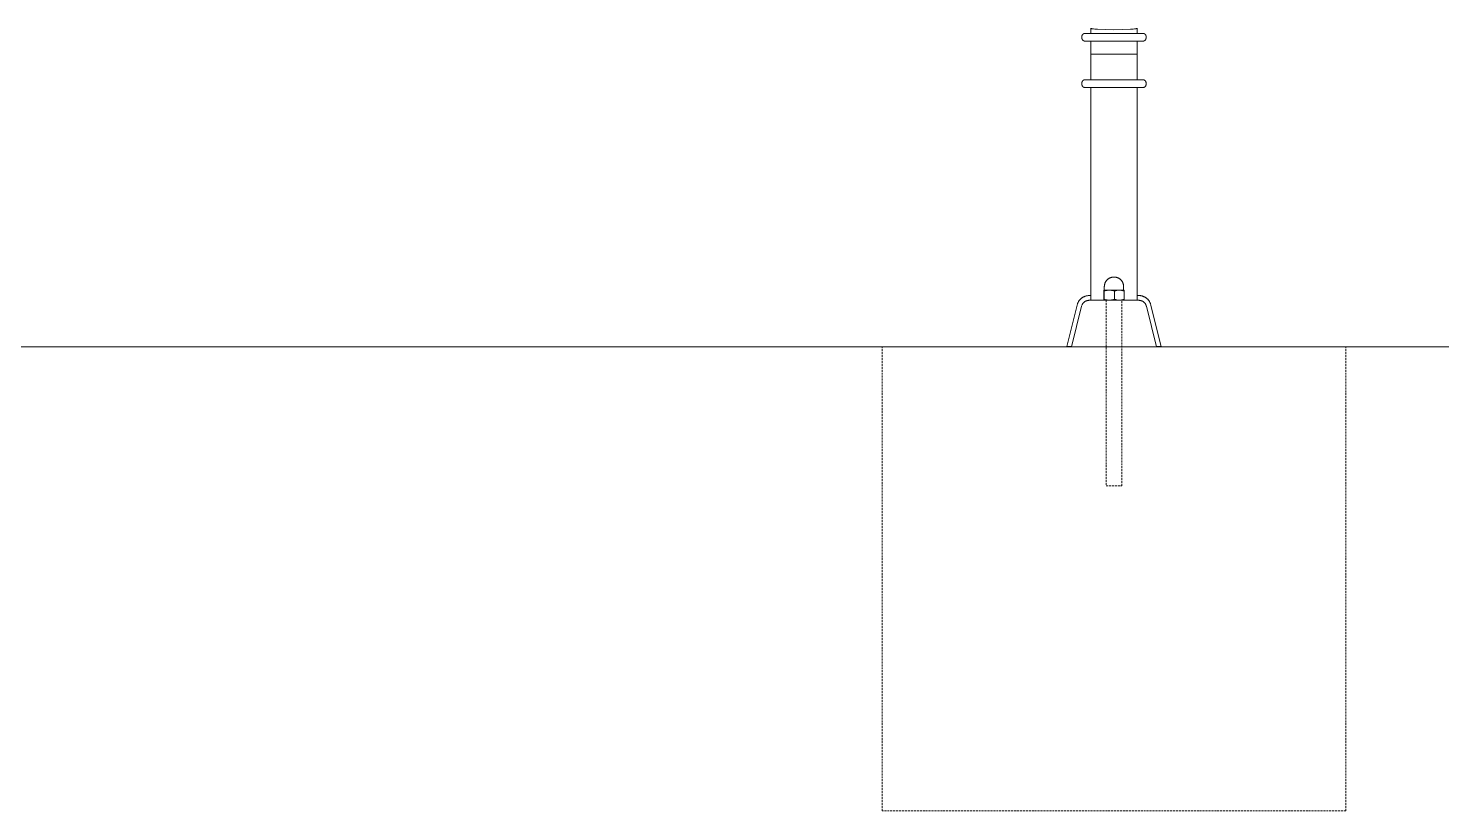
# Model space of a CAD drawing. Header units: millimetres. Extents: x -67 to 4862, y -244 to 3199.
# Drawn here: x 1556 to 2470, y 2011 to 2517 of the extents above; entities that cross this region are included whole.
import ezdxf

# ---------------------------------------------------------------- set-up
doc = ezdxf.new("R2010")
doc.units = ezdxf.units.MM
doc.linetypes.add('HIDDEN', pattern=[1.905, 1.27, -0.635])
doc.layers.add('ZANO_R', color=7, linetype='Continuous', lineweight=0)
doc.layers.add('ZANO_R_przerywana', color=7, linetype='HIDDEN', lineweight=0)

msp = doc.modelspace()

# ---------------------------------------------------------------- linework, layer by layer
at = {"layer": 'ZANO_R'}
for p, q in [((2238.82, 2513.3), (2238.88, 2513.31)), ((2238.88, 2513.31), (2238.95, 2513.32)), ((2238.95, 2513.32), (2239.02, 2513.33)), ((2239.02, 2513.33), (2239.09, 2513.33)), ((2239.09, 2513.33), (2239.16, 2513.33)), ((2239.16, 2513.33), (2276.64, 2513.33)), ((2242.9, 2516.62), (2242.9, 2516.63)), ((2242.9, 2516.63), (2242.9, 2516.63)), ((2242.9, 2516.63), (2242.9, 2516.63)), ((2242.9, 2516.63), (2242.9, 2516.63)), ((2242.9, 2516.63), (2242.9, 2516.63)), ((2242.9, 2516.63), (2242.9, 2516.63)), ((2242.9, 2516.61), (2242.9, 2516.62)), ((2242.9, 2516.62), (2242.9, 2516.62)), ((2242.9, 2516.62), (2242.9, 2516.62)), ((2242.9, 2516.62), (2242.9, 2516.62)), ((2242.9, 2516.62), (2242.9, 2516.62)), ((2242.9, 2516.62), (2242.9, 2516.62)), ((2242.9, 2516.62), (2242.9, 2516.62)), ((2242.9, 2514.77), (2242.9, 2516.62)), ((2242.9, 2516.6), (2242.9, 2516.61)), ((2242.9, 2516.61), (2242.9, 2516.61)), ((2242.9, 2516.61), (2242.9, 2516.61)), ((2242.9, 2516.61), (2242.9, 2516.61)), ((2242.9, 2516.61), (2242.9, 2516.61)), ((2242.9, 2516.61), (2242.9, 2516.61)), ((2242.9, 2516.61), (2242.9, 2516.61)), ((2242.91, 2516.6), (2242.9, 2516.6)), ((2242.9, 2516.6), (2242.9, 2516.6)), ((2242.9, 2513.33), (2242.9, 2514.77)), ((2242.91, 2516.59), (2242.91, 2516.6)), ((2242.91, 2516.6), (2242.91, 2516.6)), ((2242.91, 2516.6), (2242.91, 2516.6)), ((2242.92, 2516.59), (2242.91, 2516.59)), ((2242.91, 2516.59), (2242.91, 2516.59)), ((2242.91, 2516.59), (2242.91, 2516.59)), ((2242.92, 2516.58), (2242.92, 2516.59)), ((2242.93, 2516.58), (2242.92, 2516.58)), ((2242.92, 2516.58), (2242.92, 2516.58)), ((2242.93, 2516.57), (2242.93, 2516.58)), ((2242.94, 2516.57), (2242.93, 2516.57)), ((2242.93, 2516.57), (2242.93, 2516.57)), ((2242.94, 2516.56), (2242.94, 2516.57)), ((2242.95, 2516.56), (2242.94, 2516.56)), ((2242.94, 2516.56), (2242.94, 2516.56)), ((2242.95, 2516.55), (2242.95, 2516.56)), ((2242.96, 2516.55), (2242.95, 2516.55)), ((2242.97, 2516.54), (2242.96, 2516.55)), ((2242.98, 2516.54), (2242.97, 2516.54)), ((2242.99, 2516.53), (2242.98, 2516.54)), ((2243, 2516.53), (2242.99, 2516.53)), ((2243.01, 2516.52), (2243, 2516.53)), ((2243.02, 2516.51), (2243.01, 2516.52)), ((2243.03, 2516.51), (2243.02, 2516.51)), ((2243.06, 2516.5), (2243.03, 2516.51)), ((2243.09, 2516.49), (2243.06, 2516.5)), ((2243.12, 2516.48), (2243.09, 2516.49)), ((2243.15, 2516.47), (2243.12, 2516.48)), ((2243.18, 2516.46), (2243.15, 2516.47)), ((2243.27, 2516.43), (2243.18, 2516.46)), ((2243.36, 2516.41), (2243.27, 2516.43)), ((2243.45, 2516.39), (2243.36, 2516.41)), ((2243.54, 2516.37), (2243.45, 2516.39)), ((2243.78, 2516.32), (2243.54, 2516.37)), ((2244.03, 2516.28), (2243.78, 2516.32)), ((2244.72, 2516.19), (2244.03, 2516.28)), ((2245.41, 2516.11), (2244.72, 2516.19)), ((2247.28, 2515.96), (2245.41, 2516.11)), ((2252.59, 2515.74), (2247.28, 2515.96)), ((2257.9, 2515.67), (2252.59, 2515.74)), ((2263.2, 2515.74), (2257.9, 2515.67)), ((2268.51, 2515.96), (2263.2, 2515.74)), ((2270.38, 2516.11), (2268.51, 2515.96)), ((2271.07, 2516.19), (2270.38, 2516.11)), ((2271.76, 2516.28), (2271.07, 2516.19)), ((2272.01, 2516.32), (2271.76, 2516.28)), ((2272.25, 2516.37), (2272.01, 2516.32)), ((2272.34, 2516.39), (2272.25, 2516.37)), ((2272.43, 2516.41), (2272.34, 2516.39)), ((2272.52, 2516.43), (2272.43, 2516.41)), ((2272.61, 2516.46), (2272.52, 2516.43)), ((2272.64, 2516.47), (2272.61, 2516.46)), ((2272.67, 2516.48), (2272.64, 2516.47)), ((2272.7, 2516.49), (2272.67, 2516.48)), ((2272.73, 2516.5), (2272.7, 2516.49)), ((2272.76, 2516.51), (2272.73, 2516.5)), ((2272.77, 2516.51), (2272.76, 2516.51)), ((2272.78, 2516.52), (2272.77, 2516.51)), ((2272.79, 2516.53), (2272.78, 2516.52)), ((2272.8, 2516.53), (2272.79, 2516.53)), ((2272.81, 2516.54), (2272.8, 2516.53)), ((2272.82, 2516.54), (2272.81, 2516.54)), ((2272.83, 2516.55), (2272.82, 2516.54)), ((2272.84, 2516.55), (2272.83, 2516.55)), ((2272.85, 2516.56), (2272.84, 2516.55)), ((2272.86, 2516.57), (2272.85, 2516.56)), ((2272.85, 2516.56), (2272.85, 2516.56)), ((2272.85, 2516.56), (2272.85, 2516.56)), ((2272.87, 2516.58), (2272.86, 2516.57)), ((2272.86, 2516.57), (2272.86, 2516.57)), ((2272.86, 2516.57), (2272.86, 2516.57)), ((2272.88, 2516.59), (2272.87, 2516.59)), ((2272.87, 2516.59), (2272.87, 2516.58)), ((2272.87, 2516.58), (2272.87, 2516.58)), ((2272.87, 2516.58), (2272.87, 2516.58)), ((2272.89, 2516.6), (2272.88, 2516.6)), ((2272.88, 2516.6), (2272.88, 2516.6)), ((2272.88, 2516.6), (2272.88, 2516.59)), ((2272.88, 2516.59), (2272.88, 2516.59)), ((2272.88, 2516.59), (2272.88, 2516.59)), ((2272.9, 2516.62), (2272.89, 2516.62)), ((2272.89, 2516.62), (2272.89, 2516.62)), ((2272.89, 2516.62), (2272.89, 2516.62)), ((2272.89, 2516.62), (2272.89, 2516.62)), ((2272.89, 2516.62), (2272.89, 2516.62)), ((2272.89, 2516.62), (2272.89, 2516.62)), ((2272.89, 2516.62), (2272.89, 2516.61)), ((2272.89, 2516.61), (2272.89, 2516.61)), ((2272.89, 2516.61), (2272.89, 2516.61)), ((2272.89, 2516.61), (2272.89, 2516.61)), ((2272.89, 2516.61), (2272.89, 2516.61)), ((2272.89, 2516.61), (2272.89, 2516.61)), ((2272.89, 2516.61), (2272.89, 2516.61)), ((2272.89, 2516.61), (2272.89, 2516.6)), ((2272.89, 2516.6), (2272.89, 2516.6)), ((2272.89, 2516.6), (2272.89, 2516.6)), ((2272.9, 2516.63), (2272.9, 2516.63)), ((2272.9, 2516.63), (2272.9, 2516.63)), ((2272.9, 2516.63), (2272.9, 2516.63)), ((2272.9, 2516.63), (2272.9, 2516.63)), ((2272.9, 2516.63), (2272.9, 2516.63)), ((2272.9, 2516.63), (2272.9, 2516.62)), ((2272.9, 2514.77), (2272.9, 2516.62)), ((2272.9, 2513.33), (2272.9, 2514.77)), ((2276.7, 2513.33), (2276.64, 2513.33)), ((2276.77, 2513.33), (2276.7, 2513.33)), ((2276.84, 2513.32), (2276.77, 2513.33)), ((2276.91, 2513.31), (2276.84, 2513.32)), ((2276.98, 2513.3), (2276.91, 2513.31)), ((2237.16, 2511.47), (2237.17, 2511.54)), ((2237.16, 2511.4), (2237.16, 2511.47)), ((2237.16, 2511.33), (2237.16, 2511.4)), ((2237.16, 2510.33), (2237.16, 2511.33)), ((2237.16, 2510.33), (2237.16, 2510.26)), ((2237.16, 2510.26), (2237.16, 2510.2)), ((2237.16, 2510.2), (2237.17, 2510.13)), ((2237.17, 2511.6), (2237.19, 2511.67)), ((2237.17, 2511.54), (2237.17, 2511.6)), ((2237.17, 2510.13), (2237.17, 2510.06)), ((2237.17, 2510.06), (2237.19, 2509.99)), ((2237.19, 2511.67), (2237.2, 2511.74)), ((2237.19, 2509.99), (2237.2, 2509.92)), ((2237.2, 2511.74), (2237.21, 2511.81)), ((2237.2, 2509.92), (2237.21, 2509.86)), ((2237.21, 2511.81), (2237.23, 2511.87)), ((2237.21, 2509.86), (2237.23, 2509.79)), ((2237.23, 2511.87), (2237.25, 2511.94)), ((2237.23, 2509.79), (2237.25, 2509.73)), ((2237.25, 2511.94), (2237.27, 2512)), ((2237.25, 2509.73), (2237.27, 2509.66)), ((2237.27, 2512), (2237.3, 2512.07)), ((2237.27, 2509.66), (2237.3, 2509.6)), ((2237.3, 2512.07), (2237.32, 2512.13)), ((2237.3, 2509.6), (2237.32, 2509.54)), ((2237.32, 2512.13), (2237.35, 2512.19)), ((2237.32, 2509.54), (2237.35, 2509.47)), ((2237.35, 2512.19), (2237.38, 2512.25)), ((2237.35, 2509.47), (2237.38, 2509.41)), ((2237.38, 2512.25), (2237.41, 2512.31)), ((2237.38, 2509.41), (2237.41, 2509.35)), ((2237.41, 2512.31), (2237.45, 2512.37)), ((2237.41, 2509.35), (2237.45, 2509.29)), ((2237.45, 2512.37), (2237.48, 2512.43)), ((2237.45, 2509.29), (2237.48, 2509.23)), ((2237.48, 2512.43), (2237.52, 2512.49)), ((2237.48, 2509.23), (2237.52, 2509.18)), ((2237.52, 2512.49), (2237.56, 2512.54)), ((2237.52, 2509.18), (2237.56, 2509.12)), ((2237.56, 2512.54), (2237.6, 2512.59)), ((2237.56, 2509.12), (2237.6, 2509.07)), ((2237.6, 2512.59), (2237.65, 2512.65)), ((2237.6, 2509.07), (2237.65, 2509.02)), ((2237.65, 2512.65), (2237.69, 2512.7)), ((2237.65, 2509.02), (2237.69, 2508.97)), ((2237.69, 2512.7), (2237.74, 2512.75)), ((2237.69, 2508.97), (2237.74, 2508.92)), ((2237.74, 2512.75), (2237.79, 2512.79)), ((2237.74, 2508.92), (2237.79, 2508.87)), ((2237.79, 2512.79), (2237.84, 2512.84)), ((2237.79, 2508.87), (2237.84, 2508.82)), ((2237.84, 2512.84), (2237.89, 2512.88)), ((2237.84, 2508.82), (2237.89, 2508.78)), ((2237.89, 2512.88), (2237.95, 2512.93)), ((2237.89, 2508.78), (2237.95, 2508.74)), ((2237.95, 2512.93), (2238, 2512.97)), ((2237.95, 2508.74), (2238, 2508.7)), ((2238, 2512.97), (2238.06, 2513)), ((2238, 2508.7), (2238.06, 2508.66)), ((2238.06, 2513), (2238.12, 2513.04)), ((2238.06, 2508.66), (2238.12, 2508.62)), ((2238.12, 2513.04), (2238.18, 2513.08)), ((2238.12, 2508.62), (2238.18, 2508.59)), ((2238.18, 2513.08), (2238.24, 2513.11)), ((2238.18, 2508.59), (2238.24, 2508.56)), ((2238.24, 2513.11), (2238.3, 2513.14)), ((2238.24, 2508.56), (2238.3, 2508.53)), ((2238.3, 2513.14), (2238.36, 2513.17)), ((2238.3, 2508.53), (2238.36, 2508.5)), ((2238.36, 2513.17), (2238.42, 2513.19)), ((2238.36, 2508.5), (2238.42, 2508.47)), ((2238.42, 2513.19), (2238.49, 2513.22)), ((2238.42, 2508.47), (2238.49, 2508.45)), ((2238.49, 2513.22), (2238.55, 2513.24)), ((2238.49, 2508.45), (2238.55, 2508.43)), ((2238.55, 2513.24), (2238.62, 2513.26)), ((2238.55, 2508.43), (2238.62, 2508.41)), ((2238.62, 2513.26), (2238.68, 2513.27)), ((2238.62, 2508.41), (2238.68, 2508.39)), ((2238.68, 2513.27), (2238.75, 2513.29)), ((2238.68, 2508.39), (2238.75, 2508.37)), ((2238.75, 2513.29), (2238.82, 2513.3)), ((2238.75, 2508.37), (2238.82, 2508.36)), ((2238.82, 2508.36), (2238.88, 2508.35)), ((2238.88, 2508.35), (2238.95, 2508.34)), ((2238.95, 2508.34), (2239.02, 2508.34)), ((2239.02, 2508.34), (2239.09, 2508.33)), ((2239.09, 2508.33), (2239.16, 2508.33)), ((2239.16, 2508.33), (2276.64, 2508.33)), ((2242.9, 2499.82), (2242.9, 2508.33)), ((2272.9, 2499.82), (2272.9, 2508.33)), ((2276.7, 2508.33), (2276.64, 2508.33)), ((2276.77, 2508.34), (2276.7, 2508.33)), ((2276.84, 2508.34), (2276.77, 2508.34)), ((2276.91, 2508.35), (2276.84, 2508.34)), ((2276.98, 2508.36), (2276.91, 2508.35)), ((2277.04, 2513.29), (2276.98, 2513.3)), ((2277.04, 2508.37), (2276.98, 2508.36)), ((2277.11, 2513.27), (2277.04, 2513.29)), ((2277.11, 2508.39), (2277.04, 2508.37)), ((2277.17, 2513.26), (2277.11, 2513.27)), ((2277.17, 2508.41), (2277.11, 2508.39)), ((2277.24, 2513.24), (2277.17, 2513.26)), ((2277.24, 2508.43), (2277.17, 2508.41)), ((2277.31, 2513.22), (2277.24, 2513.24)), ((2277.31, 2508.45), (2277.24, 2508.43)), ((2277.37, 2513.19), (2277.31, 2513.22)), ((2277.37, 2508.47), (2277.31, 2508.45)), ((2277.43, 2513.17), (2277.37, 2513.19)), ((2277.43, 2508.5), (2277.37, 2508.47)), ((2277.49, 2513.14), (2277.43, 2513.17)), ((2277.49, 2508.53), (2277.43, 2508.5)), ((2277.56, 2513.11), (2277.49, 2513.14)), ((2277.56, 2508.56), (2277.49, 2508.53)), ((2277.62, 2513.08), (2277.56, 2513.11)), ((2277.62, 2508.59), (2277.56, 2508.56)), ((2277.67, 2513.04), (2277.62, 2513.08)), ((2277.67, 2508.62), (2277.62, 2508.59)), ((2277.73, 2513), (2277.67, 2513.04)), ((2277.73, 2508.66), (2277.67, 2508.62)), ((2277.79, 2512.97), (2277.73, 2513)), ((2277.79, 2508.7), (2277.73, 2508.66)), ((2277.84, 2512.93), (2277.79, 2512.97)), ((2277.84, 2508.74), (2277.79, 2508.7)), ((2277.9, 2512.88), (2277.84, 2512.93)), ((2277.9, 2508.78), (2277.84, 2508.74)), ((2277.95, 2512.84), (2277.9, 2512.88)), ((2277.95, 2508.82), (2277.9, 2508.78)), ((2278, 2512.79), (2277.95, 2512.84)), ((2278, 2508.87), (2277.95, 2508.82)), ((2278.05, 2512.75), (2278, 2512.79)), ((2278.05, 2508.92), (2278, 2508.87)), ((2278.1, 2512.7), (2278.05, 2512.75)), ((2278.1, 2508.97), (2278.05, 2508.92)), ((2278.14, 2512.65), (2278.1, 2512.7)), ((2278.14, 2509.02), (2278.1, 2508.97)), ((2278.19, 2512.59), (2278.14, 2512.65)), ((2278.19, 2509.07), (2278.14, 2509.02)), ((2278.23, 2512.54), (2278.19, 2512.59)), ((2278.23, 2509.12), (2278.19, 2509.07)), ((2278.27, 2512.49), (2278.23, 2512.54)), ((2278.27, 2509.18), (2278.23, 2509.12)), ((2278.31, 2512.43), (2278.27, 2512.49)), ((2278.31, 2509.23), (2278.27, 2509.18)), ((2278.34, 2512.37), (2278.31, 2512.43)), ((2278.34, 2509.29), (2278.31, 2509.23)), ((2278.38, 2512.31), (2278.34, 2512.37)), ((2278.38, 2509.35), (2278.34, 2509.29)), ((2278.41, 2512.25), (2278.38, 2512.31)), ((2278.41, 2509.41), (2278.38, 2509.35)), ((2278.44, 2512.19), (2278.41, 2512.25)), ((2278.44, 2509.47), (2278.41, 2509.41)), ((2278.47, 2512.13), (2278.44, 2512.19)), ((2278.47, 2509.54), (2278.44, 2509.47)), ((2278.5, 2512.07), (2278.47, 2512.13)), ((2278.5, 2509.6), (2278.47, 2509.54)), ((2278.52, 2512), (2278.5, 2512.07)), ((2278.52, 2509.66), (2278.5, 2509.6)), ((2278.54, 2511.94), (2278.52, 2512)), ((2278.54, 2509.73), (2278.52, 2509.66)), ((2278.56, 2511.87), (2278.54, 2511.94)), ((2278.56, 2509.79), (2278.54, 2509.73)), ((2278.58, 2511.81), (2278.56, 2511.87)), ((2278.58, 2509.86), (2278.56, 2509.79)), ((2278.59, 2511.74), (2278.58, 2511.81)), ((2278.59, 2509.92), (2278.58, 2509.86)), ((2278.61, 2511.67), (2278.59, 2511.74)), ((2278.61, 2509.99), (2278.59, 2509.92)), ((2278.62, 2511.6), (2278.61, 2511.67)), ((2278.62, 2510.06), (2278.61, 2509.99)), ((2278.62, 2511.54), (2278.62, 2511.6)), ((2278.63, 2511.47), (2278.62, 2511.54)), ((2278.63, 2510.2), (2278.62, 2510.13)), ((2278.62, 2510.13), (2278.62, 2510.06)), ((2278.63, 2511.4), (2278.63, 2511.47)), ((2278.64, 2511.33), (2278.63, 2511.4)), ((2278.64, 2510.33), (2278.63, 2510.26)), ((2278.63, 2510.26), (2278.63, 2510.2)), ((2278.64, 2510.33), (2278.64, 2511.33)), ((2242.9, 2499.82), (2272.9, 2499.82)), ((2242.9, 2499.82), (2242.9, 2499.55)), ((2242.9, 2495.32), (2242.9, 2499.55)), ((2242.9, 2495.32), (2242.9, 2483.33)), ((2272.9, 2499.82), (2272.9, 2499.55)), ((2272.9, 2495.32), (2272.9, 2499.55)), ((2272.9, 2495.32), (2272.9, 2483.33)), ((2237.16, 2481.47), (2237.17, 2481.54)), ((2237.16, 2481.4), (2237.16, 2481.47)), ((2237.16, 2481.33), (2237.16, 2481.4)), ((2237.16, 2480.33), (2237.16, 2481.33)), ((2237.16, 2480.33), (2237.16, 2480.26)), ((2237.16, 2480.26), (2237.16, 2480.2)), ((2237.16, 2480.2), (2237.17, 2480.13)), ((2237.17, 2481.6), (2237.19, 2481.67)), ((2237.17, 2481.54), (2237.17, 2481.6)), ((2237.17, 2480.13), (2237.17, 2480.06)), ((2237.17, 2480.06), (2237.19, 2479.99)), ((2237.19, 2481.67), (2237.2, 2481.74)), ((2237.19, 2479.99), (2237.2, 2479.92)), ((2237.2, 2481.74), (2237.21, 2481.81)), ((2237.2, 2479.92), (2237.21, 2479.86)), ((2237.21, 2481.81), (2237.23, 2481.87)), ((2237.21, 2479.86), (2237.23, 2479.79)), ((2237.23, 2481.87), (2237.25, 2481.94)), ((2237.23, 2479.79), (2237.25, 2479.73)), ((2237.25, 2481.94), (2237.27, 2482)), ((2237.25, 2479.73), (2237.27, 2479.66)), ((2237.27, 2482), (2237.3, 2482.07)), ((2237.27, 2479.66), (2237.3, 2479.6)), ((2237.3, 2482.07), (2237.32, 2482.13)), ((2237.3, 2479.6), (2237.32, 2479.54)), ((2237.32, 2482.13), (2237.35, 2482.19)), ((2237.32, 2479.54), (2237.35, 2479.47)), ((2237.35, 2482.19), (2237.38, 2482.25)), ((2237.35, 2479.47), (2237.38, 2479.41)), ((2237.38, 2482.25), (2237.41, 2482.31)), ((2237.38, 2479.41), (2237.41, 2479.35)), ((2237.41, 2482.31), (2237.45, 2482.37)), ((2237.41, 2479.35), (2237.45, 2479.29)), ((2237.45, 2482.37), (2237.48, 2482.43)), ((2237.45, 2479.29), (2237.48, 2479.23)), ((2237.48, 2482.43), (2237.52, 2482.49)), ((2237.48, 2479.23), (2237.52, 2479.18)), ((2237.52, 2482.49), (2237.56, 2482.54)), ((2237.52, 2479.18), (2237.56, 2479.12)), ((2237.56, 2482.54), (2237.6, 2482.59)), ((2237.56, 2479.12), (2237.6, 2479.07)), ((2237.6, 2482.59), (2237.65, 2482.65)), ((2237.6, 2479.07), (2237.65, 2479.02)), ((2237.65, 2482.65), (2237.69, 2482.7)), ((2237.65, 2479.02), (2237.69, 2478.97)), ((2237.69, 2482.7), (2237.74, 2482.75)), ((2237.69, 2478.97), (2237.74, 2478.92)), ((2237.74, 2482.75), (2237.79, 2482.79)), ((2237.74, 2478.92), (2237.79, 2478.87)), ((2237.79, 2482.79), (2237.84, 2482.84)), ((2237.79, 2478.87), (2237.84, 2478.82)), ((2237.84, 2482.84), (2237.89, 2482.88)), ((2237.84, 2478.82), (2237.89, 2478.78)), ((2237.89, 2482.88), (2237.95, 2482.93)), ((2237.89, 2478.78), (2237.95, 2478.74)), ((2237.95, 2482.93), (2238, 2482.97)), ((2237.95, 2478.74), (2238, 2478.7)), ((2238, 2482.97), (2238.06, 2483)), ((2238, 2478.7), (2238.06, 2478.66)), ((2238.06, 2483), (2238.12, 2483.04)), ((2238.06, 2478.66), (2238.12, 2478.62)), ((2238.12, 2483.04), (2238.18, 2483.08)), ((2238.12, 2478.62), (2238.18, 2478.59)), ((2238.18, 2483.08), (2238.24, 2483.11)), ((2238.18, 2478.59), (2238.24, 2478.56)), ((2238.24, 2483.11), (2238.3, 2483.14)), ((2238.24, 2478.56), (2238.3, 2478.53)), ((2238.3, 2483.14), (2238.36, 2483.17)), ((2238.3, 2478.53), (2238.36, 2478.5)), ((2238.36, 2483.17), (2238.42, 2483.19)), ((2238.36, 2478.5), (2238.42, 2478.47)), ((2238.42, 2483.19), (2238.49, 2483.22)), ((2238.42, 2478.47), (2238.49, 2478.45)), ((2238.49, 2483.22), (2238.55, 2483.24)), ((2238.49, 2478.45), (2238.55, 2478.43)), ((2238.55, 2483.24), (2238.62, 2483.26)), ((2238.55, 2478.43), (2238.62, 2478.41)), ((2238.62, 2483.26), (2238.68, 2483.27)), ((2238.62, 2478.41), (2238.68, 2478.39)), ((2238.68, 2483.27), (2238.75, 2483.29)), ((2238.68, 2478.39), (2238.75, 2478.37)), ((2238.75, 2483.29), (2238.82, 2483.3)), ((2238.75, 2478.37), (2238.82, 2478.36)), ((2238.82, 2483.3), (2238.88, 2483.31)), ((2238.82, 2478.36), (2238.88, 2478.35)), ((2238.88, 2483.31), (2238.95, 2483.32)), ((2238.88, 2478.35), (2238.95, 2478.34)), ((2238.95, 2483.32), (2239.02, 2483.33)), ((2238.95, 2478.34), (2239.02, 2478.34)), ((2239.02, 2483.33), (2239.09, 2483.33)), ((2239.02, 2478.34), (2239.09, 2478.33)), ((2239.09, 2483.33), (2239.16, 2483.33)), ((2239.09, 2478.33), (2239.16, 2478.33)), ((2239.16, 2483.33), (2276.64, 2483.33)), ((2239.16, 2478.33), (2276.64, 2478.33)), ((2242.9, 2478.33), (2242.9, 2340.74)), ((2272.9, 2478.33), (2272.9, 2340.74)), ((2276.7, 2483.33), (2276.64, 2483.33)), ((2276.7, 2478.33), (2276.64, 2478.33)), ((2276.77, 2483.33), (2276.7, 2483.33)), ((2276.77, 2478.34), (2276.7, 2478.33)), ((2276.84, 2483.32), (2276.77, 2483.33)), ((2276.84, 2478.34), (2276.77, 2478.34)), ((2276.91, 2483.31), (2276.84, 2483.32)), ((2276.91, 2478.35), (2276.84, 2478.34)), ((2276.98, 2483.3), (2276.91, 2483.31)), ((2276.98, 2478.36), (2276.91, 2478.35)), ((2277.04, 2483.29), (2276.98, 2483.3)), ((2277.04, 2478.37), (2276.98, 2478.36)), ((2277.11, 2483.27), (2277.04, 2483.29)), ((2277.11, 2478.39), (2277.04, 2478.37)), ((2277.17, 2483.26), (2277.11, 2483.27)), ((2277.17, 2478.41), (2277.11, 2478.39)), ((2277.24, 2483.24), (2277.17, 2483.26)), ((2277.24, 2478.43), (2277.17, 2478.41)), ((2277.31, 2483.22), (2277.24, 2483.24)), ((2277.31, 2478.45), (2277.24, 2478.43)), ((2277.37, 2483.19), (2277.31, 2483.22)), ((2277.37, 2478.47), (2277.31, 2478.45)), ((2277.43, 2483.17), (2277.37, 2483.19)), ((2277.43, 2478.5), (2277.37, 2478.47)), ((2277.49, 2483.14), (2277.43, 2483.17)), ((2277.49, 2478.53), (2277.43, 2478.5)), ((2277.56, 2483.11), (2277.49, 2483.14)), ((2277.56, 2478.56), (2277.49, 2478.53)), ((2277.62, 2483.08), (2277.56, 2483.11)), ((2277.62, 2478.59), (2277.56, 2478.56)), ((2277.67, 2483.04), (2277.62, 2483.08)), ((2277.67, 2478.62), (2277.62, 2478.59)), ((2277.73, 2483), (2277.67, 2483.04)), ((2277.73, 2478.66), (2277.67, 2478.62)), ((2277.79, 2482.97), (2277.73, 2483)), ((2277.79, 2478.7), (2277.73, 2478.66)), ((2277.84, 2482.93), (2277.79, 2482.97)), ((2277.84, 2478.74), (2277.79, 2478.7)), ((2277.9, 2482.88), (2277.84, 2482.93)), ((2277.9, 2478.78), (2277.84, 2478.74)), ((2277.95, 2482.84), (2277.9, 2482.88)), ((2277.95, 2478.82), (2277.9, 2478.78)), ((2278, 2482.79), (2277.95, 2482.84)), ((2278, 2478.87), (2277.95, 2478.82)), ((2278.05, 2482.75), (2278, 2482.79)), ((2278.05, 2478.92), (2278, 2478.87)), ((2278.1, 2482.7), (2278.05, 2482.75)), ((2278.1, 2478.97), (2278.05, 2478.92)), ((2278.14, 2482.65), (2278.1, 2482.7)), ((2278.14, 2479.02), (2278.1, 2478.97)), ((2278.19, 2482.59), (2278.14, 2482.65)), ((2278.19, 2479.07), (2278.14, 2479.02)), ((2278.23, 2482.54), (2278.19, 2482.59)), ((2278.23, 2479.12), (2278.19, 2479.07)), ((2278.27, 2482.49), (2278.23, 2482.54)), ((2278.27, 2479.18), (2278.23, 2479.12)), ((2278.31, 2482.43), (2278.27, 2482.49)), ((2278.31, 2479.23), (2278.27, 2479.18)), ((2278.34, 2482.37), (2278.31, 2482.43)), ((2278.34, 2479.29), (2278.31, 2479.23)), ((2278.38, 2482.31), (2278.34, 2482.37)), ((2278.38, 2479.35), (2278.34, 2479.29)), ((2278.41, 2482.25), (2278.38, 2482.31)), ((2278.41, 2479.41), (2278.38, 2479.35)), ((2278.44, 2482.19), (2278.41, 2482.25)), ((2278.44, 2479.47), (2278.41, 2479.41)), ((2278.47, 2482.13), (2278.44, 2482.19)), ((2278.47, 2479.54), (2278.44, 2479.47)), ((2278.5, 2482.07), (2278.47, 2482.13)), ((2278.5, 2479.6), (2278.47, 2479.54)), ((2278.52, 2482), (2278.5, 2482.07)), ((2278.52, 2479.66), (2278.5, 2479.6)), ((2278.54, 2481.94), (2278.52, 2482)), ((2278.54, 2479.73), (2278.52, 2479.66)), ((2278.56, 2481.87), (2278.54, 2481.94)), ((2278.56, 2479.79), (2278.54, 2479.73)), ((2278.58, 2481.81), (2278.56, 2481.87)), ((2278.58, 2479.86), (2278.56, 2479.79)), ((2278.59, 2481.74), (2278.58, 2481.81)), ((2278.59, 2479.92), (2278.58, 2479.86)), ((2278.61, 2481.67), (2278.59, 2481.74)), ((2278.61, 2479.99), (2278.59, 2479.92)), ((2278.62, 2481.6), (2278.61, 2481.67)), ((2278.62, 2480.06), (2278.61, 2479.99)), ((2278.62, 2481.54), (2278.62, 2481.6)), ((2278.63, 2481.47), (2278.62, 2481.54)), ((2278.63, 2480.2), (2278.62, 2480.13)), ((2278.62, 2480.13), (2278.62, 2480.06)), ((2278.63, 2481.4), (2278.63, 2481.47)), ((2278.64, 2481.33), (2278.63, 2481.4)), ((2278.64, 2480.33), (2278.63, 2480.26)), ((2278.63, 2480.26), (2278.63, 2480.2)), ((2278.64, 2480.33), (2278.64, 2481.33)), ((2251.66, 2349.99), (2251.65, 2349.77)), ((2251.65, 2349.77), (2251.65, 2349.56)), ((2251.65, 2349.56), (2251.65, 2347.43)), ((2251.68, 2350.2), (2251.66, 2349.99)), ((2251.7, 2350.41), (2251.68, 2350.2)), ((2251.74, 2350.62), (2251.7, 2350.41)), ((2251.78, 2350.83), (2251.74, 2350.62)), ((2251.82, 2351.04), (2251.78, 2350.83)), ((2251.88, 2351.25), (2251.82, 2351.04)), ((2251.94, 2351.45), (2251.88, 2351.25)), ((2252.01, 2351.65), (2251.94, 2351.45)), ((2252.08, 2351.85), (2252.01, 2351.65)), ((2252.16, 2352.05), (2252.08, 2351.85)), ((2252.25, 2352.25), (2252.16, 2352.05)), ((2252.35, 2352.44), (2252.25, 2352.25)), ((2252.45, 2352.62), (2252.35, 2352.44)), ((2252.56, 2352.81), (2252.45, 2352.62)), ((2252.67, 2352.99), (2252.56, 2352.81)), ((2252.79, 2353.17), (2252.67, 2352.99)), ((2252.92, 2353.34), (2252.79, 2353.17)), ((2253.05, 2353.51), (2252.92, 2353.34)), ((2253.19, 2353.67), (2253.05, 2353.51)), ((2253.33, 2353.83), (2253.19, 2353.67)), ((2253.48, 2353.98), (2253.33, 2353.83)), ((2253.63, 2354.13), (2253.48, 2353.98)), ((2253.79, 2354.27), (2253.63, 2354.13)), ((2253.95, 2354.41), (2253.79, 2354.27)), ((2254.12, 2354.54), (2253.95, 2354.41)), ((2254.29, 2354.67), (2254.12, 2354.54)), ((2254.47, 2354.79), (2254.29, 2354.67)), ((2254.65, 2354.9), (2254.47, 2354.79)), ((2254.83, 2355.01), (2254.65, 2354.9)), ((2255.02, 2355.11), (2254.83, 2355.01)), ((2255.21, 2355.21), (2255.02, 2355.11)), ((2255.41, 2355.29), (2255.21, 2355.21)), ((2255.6, 2355.38), (2255.41, 2355.29)), ((2255.8, 2355.45), (2255.6, 2355.38)), ((2256.01, 2355.52), (2255.8, 2355.45)), ((2256.21, 2355.58), (2256.01, 2355.52)), ((2256.42, 2355.63), (2256.21, 2355.58)), ((2256.62, 2355.68), (2256.42, 2355.63)), ((2256.83, 2355.72), (2256.62, 2355.68)), ((2257.04, 2355.75), (2256.83, 2355.72)), ((2257.26, 2355.78), (2257.04, 2355.75)), ((2257.47, 2355.8), (2257.26, 2355.78)), ((2257.68, 2355.81), (2257.47, 2355.8)), ((2257.9, 2355.81), (2257.68, 2355.81)), ((2258.11, 2355.81), (2257.9, 2355.81)), ((2258.32, 2355.8), (2258.11, 2355.81)), ((2258.53, 2355.78), (2258.32, 2355.8)), ((2258.75, 2355.75), (2258.53, 2355.78)), ((2258.96, 2355.72), (2258.75, 2355.75)), ((2259.17, 2355.68), (2258.96, 2355.72)), ((2259.38, 2355.63), (2259.17, 2355.68)), ((2259.58, 2355.58), (2259.38, 2355.63)), ((2259.79, 2355.52), (2259.58, 2355.58)), ((2259.99, 2355.45), (2259.79, 2355.52)), ((2260.19, 2355.38), (2259.99, 2355.45)), ((2260.39, 2355.29), (2260.19, 2355.38)), ((2260.58, 2355.21), (2260.39, 2355.29)), ((2260.77, 2355.11), (2260.58, 2355.21)), ((2260.96, 2355.01), (2260.77, 2355.11)), ((2261.14, 2354.9), (2260.96, 2355.01)), ((2261.32, 2354.79), (2261.14, 2354.9)), ((2261.5, 2354.67), (2261.32, 2354.79)), ((2261.67, 2354.54), (2261.5, 2354.67)), ((2261.84, 2354.41), (2261.67, 2354.54)), ((2262, 2354.27), (2261.84, 2354.41)), ((2262.16, 2354.13), (2262, 2354.27)), ((2262.32, 2353.98), (2262.16, 2354.13)), ((2262.46, 2353.83), (2262.32, 2353.98)), ((2262.61, 2353.67), (2262.46, 2353.83)), ((2262.74, 2353.51), (2262.61, 2353.67)), ((2262.88, 2353.34), (2262.74, 2353.51)), ((2263, 2353.17), (2262.88, 2353.34)), ((2263.12, 2352.99), (2263, 2353.17)), ((2263.24, 2352.81), (2263.12, 2352.99)), ((2263.34, 2352.62), (2263.24, 2352.81)), ((2263.45, 2352.44), (2263.34, 2352.62)), ((2263.54, 2352.25), (2263.45, 2352.44)), ((2263.63, 2352.05), (2263.54, 2352.25)), ((2263.71, 2351.85), (2263.63, 2352.05)), ((2263.78, 2351.65), (2263.71, 2351.85)), ((2263.85, 2351.45), (2263.78, 2351.65)), ((2263.91, 2351.25), (2263.85, 2351.45)), ((2263.97, 2351.04), (2263.91, 2351.25)), ((2264.02, 2350.83), (2263.97, 2351.04)), ((2264.05, 2350.62), (2264.02, 2350.83)), ((2264.09, 2350.41), (2264.05, 2350.62)), ((2264.11, 2350.2), (2264.09, 2350.41)), ((2264.13, 2349.99), (2264.11, 2350.2)), ((2264.14, 2349.77), (2264.13, 2349.99)), ((2264.15, 2349.56), (2264.14, 2349.77)), ((2264.15, 2347.43), (2264.15, 2349.56)), ((2234.97, 2339.89), (2234.84, 2339.66)), ((2235.11, 2340.12), (2234.97, 2339.89)), ((2235.26, 2340.35), (2235.11, 2340.12)), ((2235.41, 2340.57), (2235.26, 2340.35)), ((2235.58, 2340.79), (2235.41, 2340.57)), ((2235.75, 2341), (2235.58, 2340.79)), ((2235.93, 2341.2), (2235.75, 2341)), ((2236.11, 2341.4), (2235.93, 2341.2)), ((2236.3, 2341.59), (2236.11, 2341.4)), ((2236.5, 2341.77), (2236.3, 2341.59)), ((2236.7, 2341.95), (2236.5, 2341.77)), ((2236.91, 2342.12), (2236.7, 2341.95)), ((2237.13, 2342.28), (2236.91, 2342.12)), ((2237.35, 2342.44), (2237.13, 2342.28)), ((2237.58, 2342.59), (2237.35, 2342.44)), ((2237.81, 2342.73), (2237.58, 2342.59)), ((2238.04, 2342.86), (2237.81, 2342.73)), ((2238.28, 2342.99), (2238.04, 2342.86)), ((2238.53, 2343.1), (2238.28, 2342.99)), ((2238.78, 2343.21), (2238.53, 2343.1)), ((2238.78, 2339.72), (2238.64, 2339.62)), ((2239.03, 2343.31), (2238.78, 2343.21)), ((2238.92, 2339.82), (2238.78, 2339.72)), ((2239.06, 2339.92), (2238.92, 2339.82)), ((2239.28, 2343.4), (2239.03, 2343.31)), ((2239.2, 2340.01), (2239.06, 2339.92)), ((2239.35, 2340.1), (2239.2, 2340.01)), ((2239.54, 2343.48), (2239.28, 2343.4)), ((2239.5, 2340.18), (2239.35, 2340.1)), ((2239.65, 2340.25), (2239.5, 2340.18)), ((2239.8, 2343.55), (2239.54, 2343.48)), ((2239.81, 2340.32), (2239.65, 2340.25)), ((2240.06, 2343.62), (2239.8, 2343.55)), ((2239.97, 2340.39), (2239.81, 2340.32)), ((2240.13, 2340.45), (2239.97, 2340.39)), ((2240.33, 2343.67), (2240.06, 2343.62)), ((2240.29, 2340.5), (2240.13, 2340.45)), ((2240.45, 2340.55), (2240.29, 2340.5)), ((2240.6, 2343.72), (2240.33, 2343.67)), ((2240.62, 2340.6), (2240.45, 2340.55)), ((2240.86, 2343.75), (2240.6, 2343.72)), ((2240.78, 2340.63), (2240.62, 2340.6)), ((2240.95, 2340.67), (2240.78, 2340.63)), ((2241.13, 2343.78), (2240.86, 2343.75)), ((2241.12, 2340.69), (2240.95, 2340.67)), ((2241.29, 2340.71), (2241.12, 2340.69)), ((2241.4, 2343.8), (2241.13, 2343.78)), ((2241.46, 2340.73), (2241.29, 2340.71)), ((2241.67, 2343.81), (2241.4, 2343.8)), ((2241.63, 2340.74), (2241.46, 2340.73)), ((2241.8, 2340.74), (2241.63, 2340.74)), ((2242.9, 2343.81), (2241.67, 2343.81)), ((2273.99, 2340.74), (2241.8, 2340.74)), ((2251.4, 2340.81), (2250.9, 2340.81)), ((2251.25, 2346.73), (2251.4, 2347.31)), ((2251.25, 2341.39), (2251.25, 2346.73)), ((2251.4, 2340.81), (2251.25, 2341.39)), ((2251.4, 2347.31), (2251.55, 2346.73)), ((2251.55, 2341.39), (2251.4, 2340.81)), ((2254.78, 2347.31), (2251.41, 2347.31)), ((2254.72, 2340.81), (2251.41, 2340.81)), ((2251.55, 2347.31), (2251.54, 2347.31)), ((2251.54, 2347.31), (2251.54, 2347.31)), ((2251.56, 2347.32), (2251.55, 2347.31)), ((2251.55, 2347.31), (2251.55, 2347.31)), ((2251.55, 2346.73), (2251.87, 2346.84)), ((2251.55, 2341.39), (2251.55, 2346.73)), ((2251.87, 2341.29), (2251.55, 2341.39)), ((2251.57, 2347.32), (2251.56, 2347.32)), ((2251.56, 2347.32), (2251.56, 2347.32)), ((2251.56, 2347.32), (2251.56, 2347.32)), ((2251.58, 2347.32), (2251.57, 2347.32)), ((2251.57, 2347.32), (2251.57, 2347.32)), ((2251.57, 2347.32), (2251.57, 2347.32)), ((2251.59, 2347.33), (2251.58, 2347.33)), ((2251.58, 2347.33), (2251.58, 2347.32)), ((2251.6, 2347.33), (2251.59, 2347.33)), ((2251.59, 2347.33), (2251.59, 2347.33)), ((2251.59, 2347.33), (2251.59, 2347.33)), ((2251.61, 2347.34), (2251.6, 2347.34)), ((2251.6, 2347.34), (2251.6, 2347.34)), ((2251.6, 2347.34), (2251.6, 2347.33)), ((2251.62, 2347.35), (2251.61, 2347.35)), ((2251.61, 2347.35), (2251.61, 2347.35)), ((2251.61, 2347.35), (2251.61, 2347.34)), ((2251.61, 2347.34), (2251.61, 2347.34)), ((2251.63, 2347.37), (2251.62, 2347.36)), ((2251.62, 2347.36), (2251.62, 2347.36)), ((2251.62, 2347.36), (2251.62, 2347.36)), ((2251.62, 2347.36), (2251.62, 2347.35)), ((2251.64, 2347.38), (2251.63, 2347.38)), ((2251.63, 2347.38), (2251.63, 2347.38)), ((2251.63, 2347.38), (2251.63, 2347.37)), ((2251.63, 2347.37), (2251.63, 2347.37)), ((2251.63, 2347.37), (2251.63, 2347.37)), ((2251.65, 2347.42), (2251.64, 2347.41)), ((2251.64, 2347.41), (2251.64, 2347.41)), ((2251.64, 2347.41), (2251.64, 2347.41)), ((2251.64, 2347.41), (2251.64, 2347.4)), ((2251.64, 2347.4), (2251.64, 2347.4)), ((2251.64, 2347.4), (2251.64, 2347.39)), ((2251.64, 2347.39), (2251.64, 2347.39)), ((2251.64, 2347.39), (2251.64, 2347.39)), ((2251.64, 2347.39), (2251.64, 2347.38)), ((2251.65, 2347.43), (2251.65, 2347.43)), ((2251.65, 2347.43), (2251.65, 2347.42)), ((2251.65, 2347.42), (2251.65, 2347.42)), ((2251.87, 2346.84), (2252.2, 2346.93)), ((2252.2, 2341.19), (2251.87, 2341.29)), ((2252.2, 2346.93), (2252.53, 2347.02)), ((2252.53, 2341.11), (2252.2, 2341.19)), ((2252.53, 2347.02), (2252.86, 2347.09)), ((2252.86, 2341.03), (2252.53, 2341.11)), ((2252.86, 2347.09), (2253.19, 2347.15)), ((2253.19, 2340.97), (2252.86, 2341.03)), ((2253.19, 2347.15), (2253.52, 2347.21)), ((2253.52, 2340.92), (2253.19, 2340.97)), ((2253.52, 2347.21), (2253.86, 2347.25)), ((2253.86, 2340.87), (2253.52, 2340.92)), ((2253.86, 2347.25), (2254.2, 2347.28)), ((2254.2, 2340.84), (2253.86, 2340.87)), ((2254.2, 2347.28), (2254.53, 2347.3)), ((2254.53, 2340.82), (2254.2, 2340.84)), ((2254.53, 2347.3), (2254.87, 2347.31)), ((2254.87, 2340.81), (2254.53, 2340.82)), ((2254.87, 2347.31), (2255.21, 2347.3)), ((2255.21, 2340.82), (2254.87, 2340.81)), ((2261.27, 2347.31), (2254.96, 2347.31)), ((2261.37, 2340.81), (2255.04, 2340.81)), ((2255.21, 2347.3), (2255.55, 2347.28)), ((2255.55, 2340.84), (2255.21, 2340.82)), ((2255.55, 2347.28), (2255.89, 2347.25)), ((2255.89, 2340.87), (2255.55, 2340.84)), ((2255.89, 2347.25), (2256.22, 2347.21)), ((2256.22, 2340.92), (2255.89, 2340.87)), ((2256.22, 2347.21), (2256.56, 2347.15)), ((2256.56, 2340.97), (2256.22, 2340.92)), ((2256.56, 2347.15), (2256.89, 2347.09)), ((2256.89, 2341.03), (2256.56, 2340.97)), ((2256.89, 2347.09), (2257.22, 2347.02)), ((2257.22, 2341.11), (2256.89, 2341.03)), ((2257.22, 2347.02), (2257.55, 2346.93)), ((2257.55, 2341.19), (2257.22, 2341.11)), ((2257.55, 2346.93), (2257.87, 2346.84)), ((2257.87, 2341.29), (2257.55, 2341.19)), ((2257.87, 2346.84), (2258.2, 2346.73)), ((2258.2, 2341.39), (2257.87, 2341.29)), ((2258.2, 2346.73), (2258.5, 2346.84)), ((2258.2, 2346.73), (2258.2, 2341.39)), ((2258.2, 2341.39), (2258.5, 2341.29)), ((2258.5, 2346.84), (2258.81, 2346.93)), ((2258.5, 2341.29), (2258.81, 2341.19)), ((2258.81, 2346.93), (2259.12, 2347.02)), ((2258.81, 2341.19), (2259.12, 2341.11)), ((2259.12, 2347.02), (2259.44, 2347.09)), ((2259.12, 2341.11), (2259.44, 2341.03)), ((2259.44, 2347.09), (2259.76, 2347.15)), ((2259.44, 2341.03), (2259.76, 2340.97)), ((2259.76, 2347.15), (2260.08, 2347.21)), ((2259.76, 2340.97), (2260.08, 2340.92)), ((2260.08, 2347.21), (2260.4, 2347.25)), ((2260.08, 2340.92), (2260.4, 2340.87)), ((2260.4, 2347.25), (2260.72, 2347.28)), ((2260.4, 2340.87), (2260.72, 2340.84)), ((2260.72, 2347.28), (2261.04, 2347.3)), ((2260.72, 2340.84), (2261.04, 2340.82)), ((2261.04, 2347.3), (2261.37, 2347.31)), ((2261.04, 2340.82), (2261.37, 2340.81)), ((2261.37, 2347.31), (2261.69, 2347.3)), ((2261.37, 2340.81), (2261.69, 2340.82)), ((2264.39, 2340.81), (2261.37, 2340.81)), ((2263.62, 2347.31), (2261.45, 2347.31)), ((2261.69, 2347.3), (2262.02, 2347.28)), ((2261.69, 2340.82), (2262.02, 2340.84)), ((2262.02, 2347.28), (2262.34, 2347.25)), ((2262.02, 2340.84), (2262.34, 2340.87)), ((2262.34, 2347.25), (2262.66, 2347.21)), ((2262.34, 2340.87), (2262.66, 2340.92)), ((2262.66, 2347.21), (2262.98, 2347.15)), ((2262.66, 2340.92), (2262.98, 2340.97)), ((2262.98, 2347.15), (2263.3, 2347.09)), ((2262.98, 2340.97), (2263.3, 2341.03)), ((2263.3, 2347.09), (2263.61, 2347.02)), ((2263.3, 2341.03), (2263.61, 2341.11)), ((2263.61, 2347.02), (2263.92, 2346.93)), ((2263.61, 2341.11), (2263.92, 2341.19)), ((2264.21, 2347.31), (2263.62, 2347.31)), ((2263.92, 2346.93), (2264.23, 2346.84)), ((2263.92, 2341.19), (2264.23, 2341.29)), ((2264.15, 2347.42), (2264.15, 2347.43)), ((2264.15, 2347.43), (2264.15, 2347.43)), ((2264.15, 2347.41), (2264.15, 2347.42)), ((2264.15, 2347.42), (2264.15, 2347.42)), ((2264.15, 2347.4), (2264.15, 2347.41)), ((2264.15, 2347.41), (2264.15, 2347.41)), ((2264.15, 2347.41), (2264.15, 2347.41)), ((2264.15, 2347.39), (2264.15, 2347.4)), ((2264.15, 2347.4), (2264.15, 2347.4)), ((2264.16, 2347.38), (2264.15, 2347.39)), ((2264.15, 2347.39), (2264.15, 2347.39)), ((2264.15, 2347.39), (2264.15, 2347.39)), ((2264.16, 2347.37), (2264.16, 2347.38)), ((2264.16, 2347.38), (2264.16, 2347.38)), ((2264.16, 2347.38), (2264.16, 2347.38)), ((2264.17, 2347.36), (2264.16, 2347.37)), ((2264.16, 2347.37), (2264.16, 2347.37)), ((2264.16, 2347.37), (2264.16, 2347.37)), ((2264.17, 2347.35), (2264.17, 2347.36)), ((2264.17, 2347.36), (2264.17, 2347.36)), ((2264.17, 2347.36), (2264.17, 2347.36)), ((2264.18, 2347.35), (2264.17, 2347.35)), ((2264.18, 2347.34), (2264.18, 2347.35)), ((2264.18, 2347.35), (2264.18, 2347.35)), ((2264.19, 2347.34), (2264.18, 2347.34)), ((2264.2, 2347.33), (2264.19, 2347.34)), ((2264.19, 2347.34), (2264.19, 2347.34)), ((2264.19, 2347.34), (2264.19, 2347.34)), ((2264.21, 2347.33), (2264.2, 2347.33)), ((2264.2, 2347.33), (2264.2, 2347.33)), ((2264.2, 2347.33), (2264.2, 2347.33)), ((2264.21, 2347.32), (2264.21, 2347.33)), ((2264.21, 2347.33), (2264.21, 2347.33)), ((2264.22, 2347.32), (2264.21, 2347.32)), ((2264.35, 2347.31), (2264.21, 2347.31)), ((2264.23, 2347.32), (2264.22, 2347.32)), ((2264.22, 2347.32), (2264.22, 2347.32)), ((2264.22, 2347.32), (2264.22, 2347.32)), ((2264.24, 2347.32), (2264.23, 2347.32)), ((2264.23, 2347.32), (2264.23, 2347.32)), ((2264.23, 2346.84), (2264.54, 2346.73)), ((2264.23, 2341.29), (2264.54, 2341.39)), ((2264.24, 2347.31), (2264.24, 2347.32)), ((2264.25, 2347.31), (2264.24, 2347.31)), ((2264.24, 2347.31), (2264.24, 2347.31)), ((2264.25, 2347.31), (2264.25, 2347.31)), ((2264.39, 2347.31), (2264.35, 2347.31)), ((2264.4, 2347.31), (2264.39, 2347.31)), ((2264.39, 2347.31), (2264.39, 2347.31)), ((2264.4, 2347.31), (2264.4, 2347.31)), ((2264.4, 2347.31), (2264.4, 2347.31)), ((2264.4, 2347.31), (2264.4, 2347.31)), ((2264.54, 2346.73), (2264.4, 2347.31)), ((2264.4, 2347.31), (2264.4, 2347.31)), ((2264.4, 2340.81), (2264.54, 2341.39)), ((2264.9, 2340.81), (2264.4, 2340.81)), ((2264.4, 2340.81), (2264.4, 2340.81)), ((2264.54, 2341.39), (2264.54, 2346.73)), ((2274.43, 2343.81), (2272.9, 2343.81)), ((2274.16, 2340.74), (2273.99, 2340.74)), ((2274.33, 2340.73), (2274.16, 2340.74)), ((2274.5, 2340.71), (2274.33, 2340.73)), ((2274.7, 2343.79), (2274.43, 2343.81)), ((2274.67, 2340.69), (2274.5, 2340.71)), ((2274.84, 2340.67), (2274.67, 2340.69)), ((2274.97, 2343.76), (2274.7, 2343.79)), ((2275.01, 2340.63), (2274.84, 2340.67)), ((2275.23, 2343.72), (2274.97, 2343.76)), ((2275.18, 2340.6), (2275.01, 2340.63)), ((2275.34, 2340.55), (2275.18, 2340.6)), ((2275.5, 2343.68), (2275.23, 2343.72)), ((2275.5, 2340.5), (2275.34, 2340.55)), ((2275.76, 2343.62), (2275.5, 2343.68)), ((2275.67, 2340.45), (2275.5, 2340.5)), ((2275.83, 2340.39), (2275.67, 2340.45)), ((2276.03, 2343.56), (2275.76, 2343.62)), ((2275.98, 2340.32), (2275.83, 2340.39)), ((2276.14, 2340.25), (2275.98, 2340.32)), ((2276.29, 2343.48), (2276.03, 2343.56)), ((2276.29, 2340.18), (2276.14, 2340.25)), ((2276.54, 2343.4), (2276.29, 2343.48)), ((2276.44, 2340.1), (2276.29, 2340.18)), ((2276.59, 2340.01), (2276.44, 2340.1)), ((2276.8, 2343.31), (2276.54, 2343.4)), ((2276.73, 2339.92), (2276.59, 2340.01)), ((2276.88, 2339.82), (2276.73, 2339.92)), ((2277.05, 2343.21), (2276.8, 2343.31)), ((2277.01, 2339.72), (2276.88, 2339.82)), ((2277.15, 2339.62), (2277.01, 2339.72)), ((2277.29, 2343.1), (2277.05, 2343.21)), ((2277.54, 2342.98), (2277.29, 2343.1)), ((2277.78, 2342.86), (2277.54, 2342.98)), ((2278.01, 2342.73), (2277.78, 2342.86)), ((2278.24, 2342.58), (2278.01, 2342.73)), ((2278.47, 2342.44), (2278.24, 2342.58)), ((2278.69, 2342.28), (2278.47, 2342.44)), ((2278.9, 2342.12), (2278.69, 2342.28)), ((2279.11, 2341.94), (2278.9, 2342.12)), ((2279.32, 2341.77), (2279.11, 2341.94)), ((2279.51, 2341.58), (2279.32, 2341.77)), ((2279.7, 2341.39), (2279.51, 2341.58)), ((2279.89, 2341.19), (2279.7, 2341.39)), ((2280.06, 2340.99), (2279.89, 2341.19)), ((2280.23, 2340.78), (2280.06, 2340.99)), ((2280.4, 2340.56), (2280.23, 2340.78)), ((2280.55, 2340.34), (2280.4, 2340.56)), ((2280.7, 2340.12), (2280.55, 2340.34)), ((2280.84, 2339.88), (2280.7, 2340.12)), ((2280.97, 2339.65), (2280.84, 2339.88)), ((2234.08, 2337.63), (2227.4, 2310.9)), ((2236.95, 2336.95), (2230.4, 2310.74)), ((2234.14, 2337.9), (2234.08, 2337.63)), ((2234.22, 2338.16), (2234.14, 2337.9)), ((2234.3, 2338.42), (2234.22, 2338.16)), ((2234.39, 2338.67), (2234.3, 2338.42)), ((2234.49, 2338.92), (2234.39, 2338.67)), ((2234.6, 2339.17), (2234.49, 2338.92)), ((2234.71, 2339.42), (2234.6, 2339.17)), ((2234.84, 2339.66), (2234.71, 2339.42)), ((2237.29, 2337.9), (2236.95, 2336.95)), ((2237.28, 2337.88), (2237.36, 2338.03)), ((2237.34, 2338.01), (2237.28, 2337.88)), ((2237.33, 2337.98), (2237.29, 2337.9)), ((2237.37, 2338.07), (2237.33, 2337.98)), ((2237.41, 2338.13), (2237.34, 2338.01)), ((2237.36, 2338.03), (2237.44, 2338.18)), ((2237.42, 2338.16), (2237.38, 2338.08)), ((2237.48, 2338.25), (2237.41, 2338.13)), ((2237.44, 2338.18), (2237.53, 2338.33)), ((2237.53, 2338.34), (2237.48, 2338.25)), ((2237.62, 2338.48), (2237.53, 2338.34)), ((2237.71, 2338.62), (2237.62, 2338.48)), ((2237.82, 2338.76), (2237.71, 2338.62)), ((2237.92, 2338.89), (2237.82, 2338.76)), ((2238.03, 2339.02), (2237.92, 2338.89)), ((2238.15, 2339.15), (2238.03, 2339.02)), ((2238.26, 2339.27), (2238.15, 2339.15)), ((2238.39, 2339.39), (2238.26, 2339.27)), ((2238.51, 2339.51), (2238.39, 2339.39)), ((2238.64, 2339.62), (2238.51, 2339.51)), ((2277.28, 2339.51), (2277.15, 2339.62)), ((2277.41, 2339.39), (2277.28, 2339.51)), ((2277.53, 2339.27), (2277.41, 2339.39)), ((2277.65, 2339.15), (2277.53, 2339.27)), ((2277.76, 2339.02), (2277.65, 2339.15)), ((2277.87, 2338.89), (2277.76, 2339.02)), ((2277.98, 2338.76), (2277.87, 2338.89)), ((2278.08, 2338.62), (2277.98, 2338.76)), ((2278.17, 2338.48), (2278.08, 2338.62)), ((2278.26, 2338.34), (2278.17, 2338.48)), ((2278.31, 2338.25), (2278.26, 2338.34)), ((2278.26, 2338.33), (2278.34, 2338.2)), ((2278.38, 2338.13), (2278.31, 2338.25)), ((2278.34, 2338.2), (2278.42, 2338.06)), ((2278.41, 2338.08), (2278.37, 2338.16)), ((2278.45, 2338.01), (2278.38, 2338.13)), ((2278.46, 2337.98), (2278.42, 2338.07)), ((2278.51, 2337.88), (2278.45, 2338.01)), ((2278.5, 2337.9), (2278.46, 2337.98)), ((2278.51, 2337.88), (2278.8, 2337.11)), ((2278.8, 2337.11), (2278.84, 2336.95)), ((2285.4, 2310.74), (2278.84, 2336.95)), ((2281.1, 2339.41), (2280.97, 2339.65)), ((2281.21, 2339.17), (2281.1, 2339.41)), ((2281.32, 2338.92), (2281.21, 2339.17)), ((2281.42, 2338.67), (2281.32, 2338.92)), ((2281.51, 2338.41), (2281.42, 2338.67)), ((2281.59, 2338.15), (2281.51, 2338.41)), ((2281.66, 2337.89), (2281.59, 2338.15)), ((2281.72, 2337.63), (2281.66, 2337.89)), ((2281.78, 2337.37), (2281.72, 2337.63)), ((2288.4, 2310.9), (2281.78, 2337.37)), ((2407.9, 2310.74), (2107.9, 2310.74)), ((2227.4, 2310.9), (2229.4, 2310.9)), ((2229.4, 2310.9), (2230.44, 2310.9)), ((2285.36, 2310.9), (2286.4, 2310.9)), ((2286.4, 2310.9), (2288.4, 2310.9))]:
    msp.add_line(p, q, dxfattribs=at)
msp.add_lwpolyline([(-23.57, 2310.74), (4748.87, 2310.74)], dxfattribs=at)
at = {"layer": 'ZANO_R_przerywana'}
for p, q in [((2252.9, 2340.74), (2252.9, 2220.74)), ((2262.9, 2220.74), (2262.9, 2340.74)), ((2107.9, 2010.74), (2107.9, 2310.74)), ((2407.9, 2010.74), (2407.9, 2310.74)), ((2252.9, 2220.74), (2262.89, 2220.74)), ((2407.9, 2010.74), (2107.9, 2010.74))]:
    msp.add_line(p, q, dxfattribs=at)

doc.saveas('drawing.dxf')
